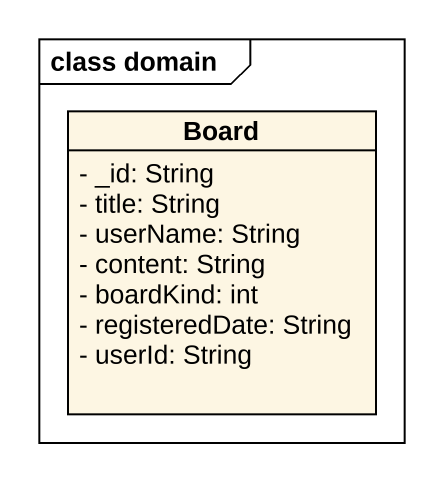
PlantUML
@startuml
mainframe class domain
hide circle
hide empty members
skinparam classAttributeIconSize 0
class Board {
  - _id: String
  - title: String
  - userName: String
  - content: String
  - boardKind: int
  - registeredDate: String
  - userId: String
}
@enduml
